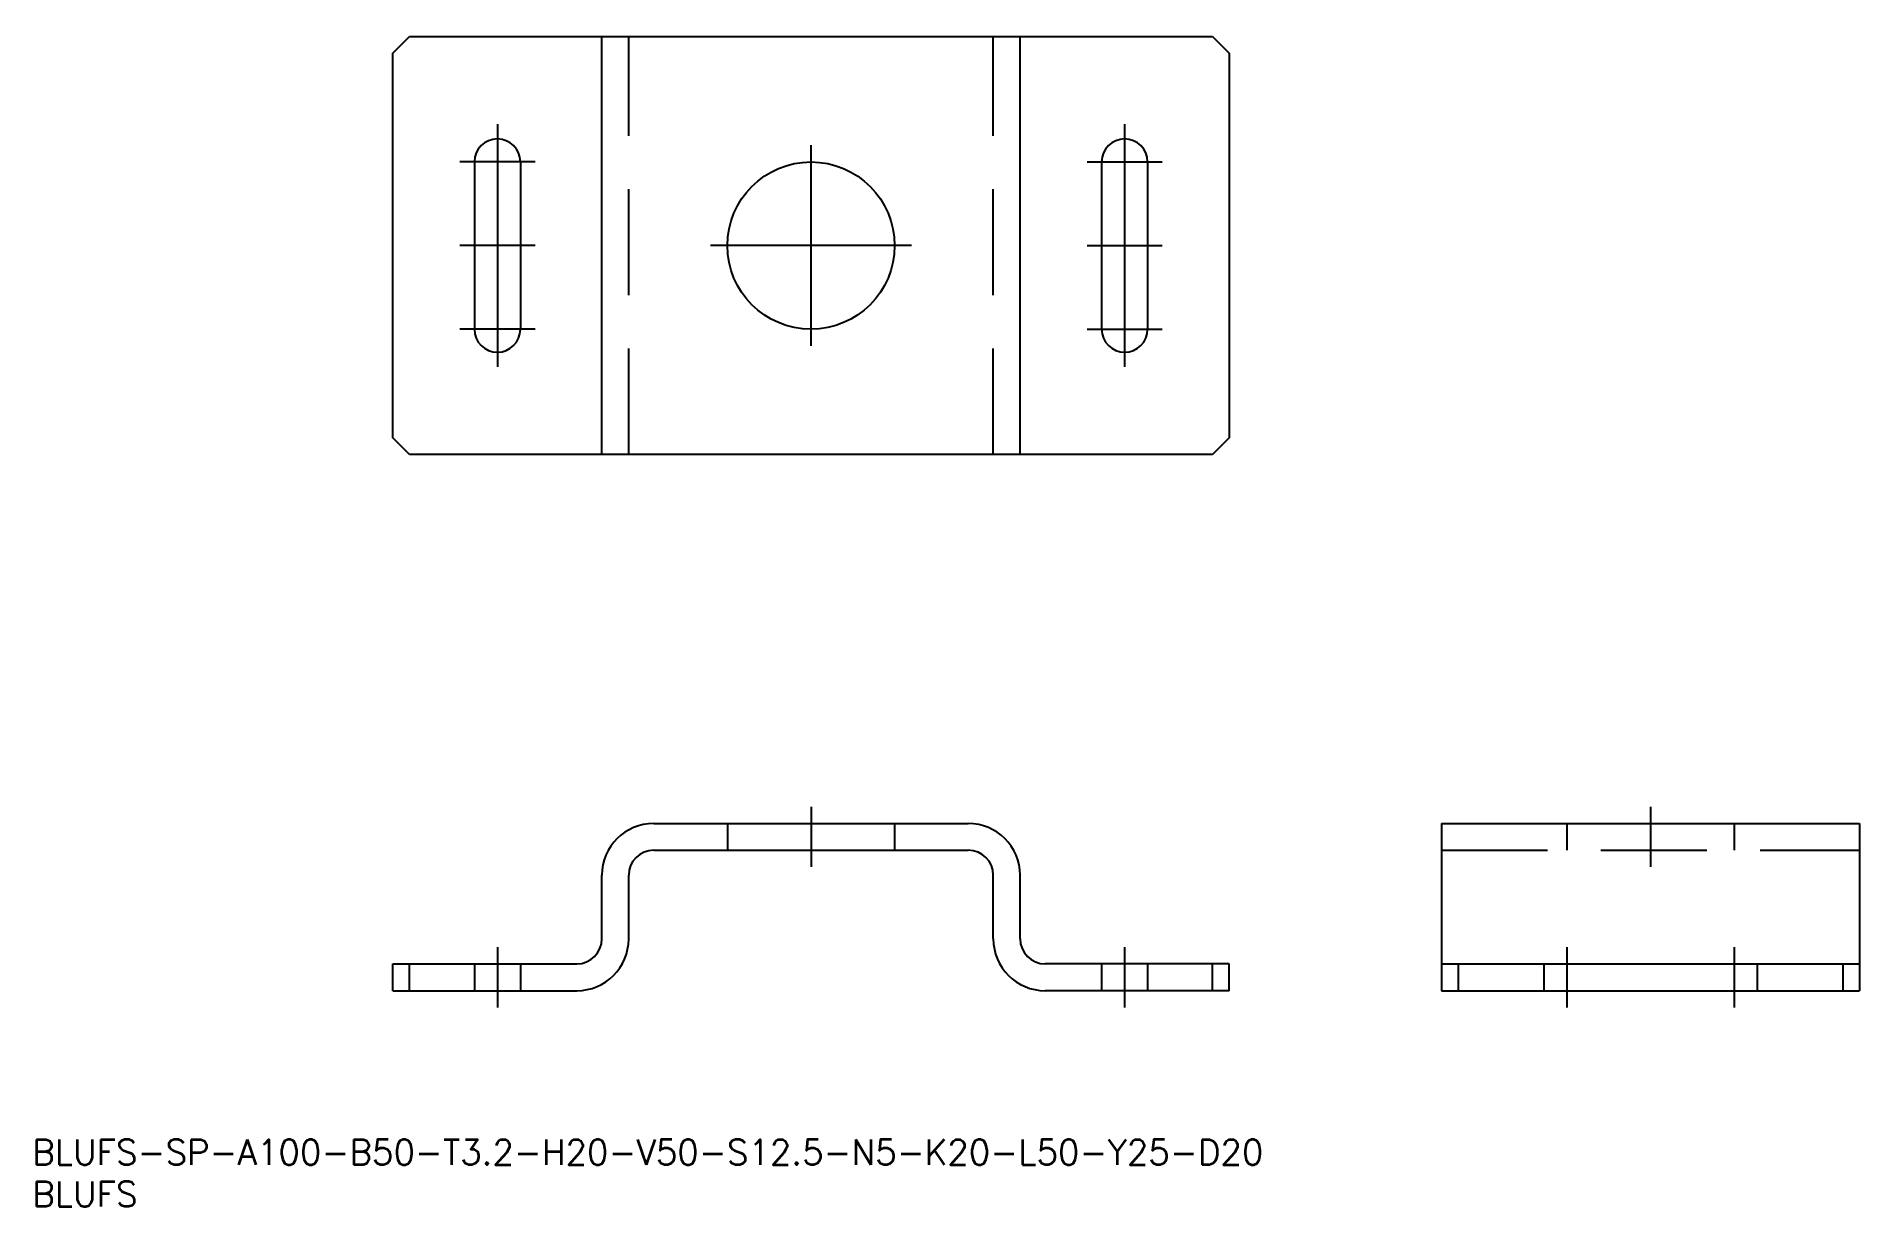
# Model space of a CAD drawing. Extents: x 1 to 218, y 0 to 140.
import ezdxf

# ---------------------------------------------------------------- set-up
doc = ezdxf.new("R2010")
doc.units = 0
doc.linetypes.add('CENTER', pattern=[50.8, 31.75, -6.35, 6.35, -6.35])
doc.linetypes.add('DASHED', pattern=[19.05, 12.7, -6.35])
doc.layers.get('0').update_dxf_attribs({"linetype": 'CONTINUOUS'})
doc.layers.add('CENTER', color=1, linetype='CENTER')
doc.styles.get("Standard").update_dxf_attribs({"font": 'txt.shx', "height": 3, "bigfont": 'bigfont.shx'})

# ---------------------------------------------------------------- blocks, each defined once
blk = doc.blocks.new('*U1')
at = {"color": 7, "linetype": 'CONTINUOUS'}
blk.add_text('BLUFS-SP-A100-B50-T3.2-H20-V50-S12.5-N5-K20-L50-Y25-D20', height=3, dxfattribs=at).set_placement((0, 5))
blk = doc.blocks.new('*U2')
at = {"color": 7, "linetype": 'CONTINUOUS'}
blk.add_text('BLUFS', height=3, dxfattribs=at).set_placement((0, 0))

msp = doc.modelspace()

# ---------------------------------------------------------------- linework, layer by layer
at = {"color": 7, "linetype": 'CONTINUOUS'}
for p, q in [((43.122655, 137.893943), (45.122655, 139.893943)), ((45.122655, 139.893943), (141.122655, 139.893943)), ((68.122655, 89.893943), (68.122655, 139.893943)), ((118.122655, 89.893943), (118.122655, 139.893943)), ((141.122655, 139.893943), (143.122655, 137.893943)), ((43.122655, 91.893943), (43.122655, 137.893943)), ((143.122655, 137.893943), (143.122655, 91.893943)), ((52.872655, 124.893943), (52.872655, 104.893943)), ((58.372655, 124.893943), (58.372655, 104.893943)), ((127.872655, 124.893943), (127.872655, 104.893943)), ((133.372655, 124.893943), (133.372655, 104.893943)), ((45.122655, 89.893943), (43.122655, 91.893943)), ((143.122655, 91.893943), (141.122655, 89.893943)), ((141.122655, 89.893943), (45.122655, 89.893943)), ((74.322655, 45.805068), (111.922655, 45.805068)), ((168.490939, 45.805068), (218.490939, 45.805068)), ((168.490939, 45.805068), (168.490939, 25.805068)), ((218.490939, 45.805068), (218.490939, 25.805068)), ((74.322655, 42.605068), (111.922655, 42.605068)), ((68.122655, 32.005068), (68.122655, 39.605068)), ((71.322655, 32.005068), (71.322655, 39.605068)), ((114.922655, 32.005068), (114.922655, 39.605068)), ((118.122655, 32.005068), (118.122655, 39.605068)), ((43.122655, 29.005068), (65.122655, 29.005068)), ((43.122655, 25.805068), (43.122655, 29.005068)), ((45.122655, 25.805068), (45.122655, 29.005068)), ((143.122655, 29.005068), (121.122655, 29.005068)), ((141.122655, 25.805068), (141.122655, 29.005068)), ((143.122655, 25.805068), (143.122655, 29.005068)), ((168.490939, 29.005068), (218.490939, 29.005068)), ((170.490939, 29.005068), (170.490939, 25.805068)), ((216.490939, 29.005068), (216.490939, 25.805068)), ((43.122655, 25.805068), (65.122655, 25.805068)), ((143.122655, 25.805068), (121.122655, 25.805068)), ((168.490939, 25.805068), (218.490939, 25.805068))]:
    msp.add_line(p, q, dxfattribs=at)
at = {"color": 3, "linetype": 'DASHED'}
for p, q in [((71.322655, 89.893943), (71.322655, 139.893943)), ((114.922655, 89.893943), (114.922655, 139.893943)), ((83.122655, 45.805068), (83.122655, 42.605068)), ((103.122655, 45.805068), (103.122655, 42.605068)), ((183.490939, 45.805068), (183.490939, 42.605068)), ((203.490939, 45.805068), (203.490939, 42.605068)), ((168.490939, 42.605068), (218.490939, 42.605068)), ((52.872655, 29.005068), (52.872655, 25.805068)), ((58.372655, 29.005068), (58.372655, 25.805068)), ((127.872655, 29.005068), (127.872655, 25.805068)), ((133.372655, 29.005068), (133.372655, 25.805068)), ((180.740939, 29.005068), (180.740939, 25.805068)), ((206.240939, 29.005068), (206.240939, 25.805068))]:
    msp.add_line(p, q, dxfattribs=at)
at = {"color": 7, "linetype": 'CONTINUOUS'}
msp.add_circle((93.122655, 114.893943), 10, dxfattribs=at)
for centre, radius, start, end in [((55.622655, 124.893943), 2.75, 0, 180), ((130.622655, 124.893943), 2.75, 0, 180), ((55.622655, 104.893943), 2.75, 180, 0), ((130.622655, 104.893943), 2.75, 180, 0), ((74.322655, 39.605068), 6.2, 90, 180), ((111.922655, 39.605068), 6.2, 0, 90), ((74.322655, 39.605068), 3, 90, 180), ((111.922655, 39.605068), 3, 0, 90), ((65.122655, 32.005068), 3, 270, 0), ((65.122655, 32.005068), 6.2, 270, 0), ((121.122655, 32.005068), 6.2, 180, 270), ((121.122655, 32.005068), 3, 180, 270)]:
    msp.add_arc(centre, radius, start, end, dxfattribs=at)
at = {"layer": 'CENTER', "color": 1, "linetype": 'CENTER'}
for p, q in [((55.622655, 129.393943), (55.622655, 100.393943)), ((130.622655, 129.393943), (130.622655, 100.393943)), ((93.122655, 102.893943), (93.122655, 126.893943)), ((60.122655, 124.893943), (51.122655, 124.893943)), ((126.122655, 124.893943), (135.122655, 124.893943)), ((60.122655, 114.893943), (51.122655, 114.893943)), ((105.122655, 114.893943), (81.122655, 114.893943)), ((126.122655, 114.893943), (135.122655, 114.893943)), ((60.122655, 104.893943), (51.122655, 104.893943)), ((126.122655, 104.893943), (135.122655, 104.893943)), ((93.122655, 47.805068), (93.122655, 40.605068)), ((193.490939, 47.805068), (193.490939, 40.605068)), ((55.622655, 31.005068), (55.622655, 23.805068)), ((130.622655, 31.005068), (130.622655, 23.805068)), ((183.490939, 31.005068), (183.490939, 23.805068)), ((203.490939, 31.005068), (203.490939, 23.805068))]:
    msp.add_line(p, q, dxfattribs=at)

# ---------------------------------------------------------------- block references
at = {"color": 7, "linetype": 'CONTINUOUS'}
for name in ['*U1', '*U2']:
    msp.add_blockref(name, (0, 0), dxfattribs=at)

doc.saveas('drawing.dxf')
